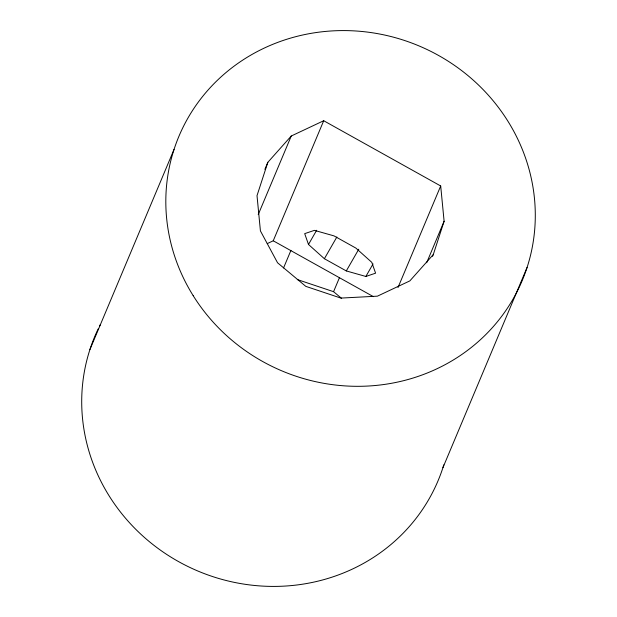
<?xml version="1.0" encoding="UTF-8"?>
<svg xmlns="http://www.w3.org/2000/svg" width="617" height="617" viewBox="0 0 617 617"><rect width="100%" height="100%" fill="white"/><g stroke="black" fill="none" stroke-linecap="round" stroke-linejoin="round"><path stroke-width="0.93" d="M267.84 162.317L257.011 195.643L260.42 230.92L277.557 262.78L305.808 286.365L340.869 298.088L377.411 296.168L409.858 280.889L433.281 254.582L444.109 221.256L440.692 185.979L323.709 120.731L291.255 136.01L267.84 162.317L264.87 169.374M89.928 349.53L174.04 149.422M258.23 214.577L291.255 136.01M267.261 243.607L273.238 240.792L323.709 120.731M283.558 267.94L290.954 250.348M341.602 298.389L333.566 291.679L339.481 277.604M398.019 287.499L440.692 185.979M426.663 262.749L444.109 221.256M432.532 256.348L433.281 254.582M442.96 467.578L527.072 267.469M308.492 244.471L304.69 233.635L314.423 230.357L333.99 235.879L355.893 248.096L371.789 262.348L375.591 273.177L365.858 276.462L346.299 270.932L324.388 258.716L308.492 244.471L316.652 230.257M324.388 258.716L336.867 236.99M346.299 270.932L358.778 249.206M365.858 276.462L373.054 263.922M297.294 279.555L333.566 291.679M273.238 240.792L373.393 296.654M443.824 464.832A186.18 176.354 22.8 0 1 202.376 572.861A186.18 176.354 22.8 0 1 98.142 328.984M99.414 326.385A186.18 176.354 22.8 0 1 100.286 324.673M193.19 295.682A186.18 176.354 22.8 0 0 513.043 299.075A186.18 176.354 22.8 0 0 345.435 30.595A186.18 176.354 22.8 0 0 193.19 295.682"/></g></svg>
